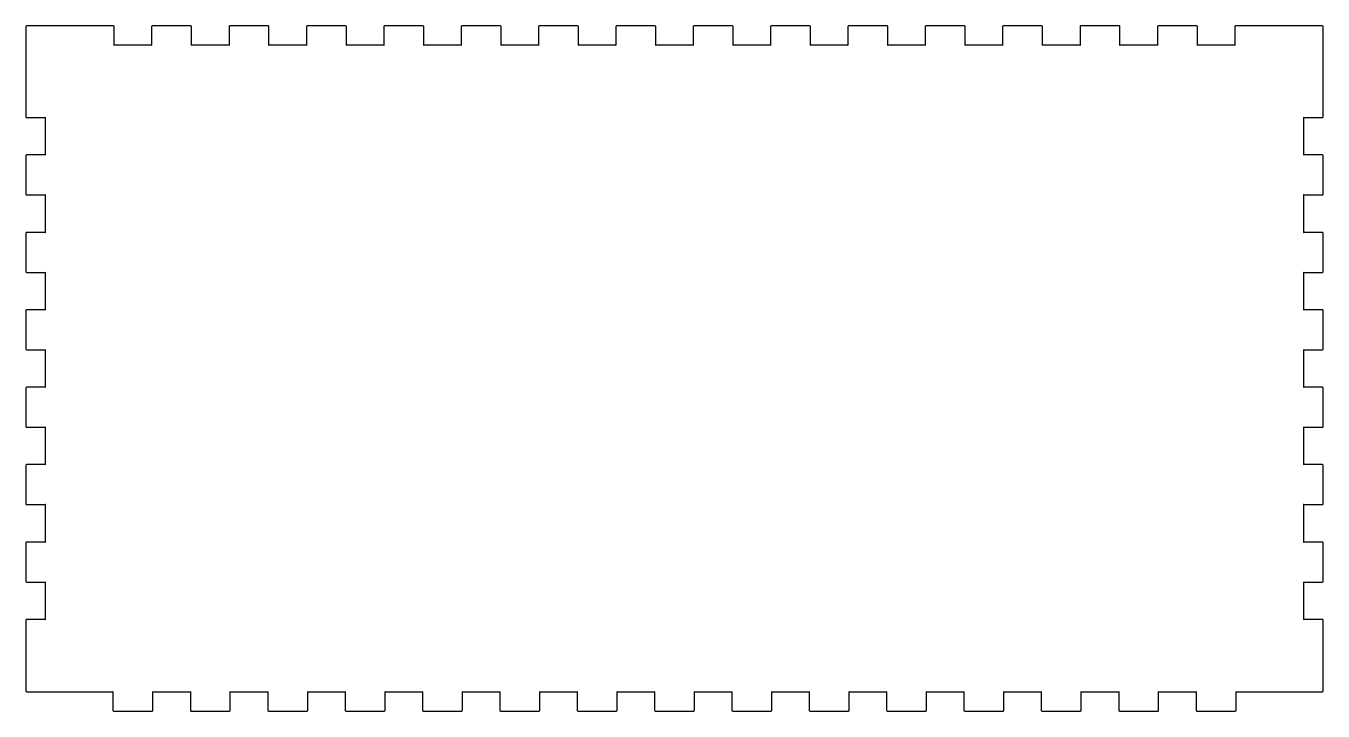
# Model space of a CAD drawing. Header units: millimetres. Extents: x 10 to 420, y 22 to 379.
# Drawn here: x 10 to 211.2, y 21.7 to 127.9 of the extents above; entities that cross this region are included whole.
import ezdxf

# ---------------------------------------------------------------- set-up
doc = ezdxf.new("R2010")
doc.units = ezdxf.units.MM
doc.layers.get('0').update_dxf_attribs({"linetype": 'CONTINUOUS'})

msp = doc.modelspace()

# ---------------------------------------------------------------- linework, layer by layer
at = {"color": 1}
for points in [[(10, 127.8), (10, 124.8), (10, 113.8)], [(23.6, 127.9), (13.1, 127.9), (10.1, 127.9)], [(29.5, 127.8), (29.5, 124.9), (23.7, 124.9), (23.7, 127.8)], [(35.6, 127.9), (29.6, 127.9)], [(41.5, 127.8), (41.5, 124.9), (35.7, 124.9), (35.7, 127.8)], [(47.6, 127.9), (41.6, 127.9)], [(53.5, 127.8), (53.5, 124.9), (47.7, 124.9), (47.7, 127.8)], [(59.6, 127.9), (53.6, 127.9)], [(65.5, 127.8), (65.5, 124.9), (59.7, 124.9), (59.7, 127.8)], [(71.6, 127.9), (65.6, 127.9)], [(77.5, 127.8), (77.5, 124.9), (71.7, 124.9), (71.7, 127.8)], [(83.6, 127.9), (77.6, 127.9)], [(89.5, 127.8), (89.5, 124.9), (83.7, 124.9), (83.7, 127.8)], [(95.6, 127.9), (89.6, 127.9)], [(101.5, 127.8), (101.5, 124.9), (95.7, 124.9), (95.7, 127.8)], [(107.6, 127.9), (101.6, 127.9)], [(113.5, 127.8), (113.5, 124.9), (107.7, 124.9), (107.7, 127.8)], [(119.6, 127.9), (113.6, 127.9)], [(125.5, 127.8), (125.5, 124.9), (119.7, 124.9), (119.7, 127.8)], [(131.6, 127.9), (125.6, 127.9)], [(137.5, 127.8), (137.5, 124.9), (131.7, 124.9), (131.7, 127.8)], [(143.6, 127.9), (137.6, 127.9)], [(149.5, 127.8), (149.5, 124.9), (143.7, 124.9), (143.7, 127.8)], [(155.6, 127.9), (149.6, 127.9)], [(161.5, 127.8), (161.5, 124.9), (155.7, 124.9), (155.7, 127.8)], [(167.6, 127.9), (161.6, 127.9)], [(173.5, 127.8), (173.5, 124.9), (167.7, 124.9), (167.7, 127.8)], [(179.6, 127.9), (173.6, 127.9)], [(185.5, 127.8), (185.5, 124.9), (179.7, 124.9), (179.7, 127.8)], [(191.6, 127.9), (185.6, 127.9)], [(197.5, 127.8), (197.5, 124.9), (191.7, 124.9), (191.7, 127.8)], [(211.1, 127.9), (208.1, 127.9), (197.6, 127.9)], [(211.2, 113.8), (211.2, 124.8), (211.2, 127.8)], [(10.1, 113.7), (13, 113.7), (13, 107.9), (10.1, 107.9)], [(211.1, 107.9), (208.2, 107.9), (208.2, 113.7), (211.1, 113.7)], [(10, 107.8), (10, 101.8)], [(211.2, 101.8), (211.2, 107.8)], [(10.1, 101.7), (13, 101.7), (13, 95.9), (10.1, 95.9)], [(211.1, 95.9), (208.2, 95.9), (208.2, 101.7), (211.1, 101.7)], [(10, 95.8), (10, 89.8)], [(211.2, 89.8), (211.2, 95.8)], [(10.1, 89.7), (13, 89.7), (13, 83.9), (10.1, 83.9)], [(211.1, 83.9), (208.2, 83.9), (208.2, 89.7), (211.1, 89.7)], [(10, 83.8), (10, 77.8)], [(211.2, 77.8), (211.2, 83.8)], [(10.1, 77.7), (13, 77.7), (13, 71.9), (10.1, 71.9)], [(211.1, 71.9), (208.2, 71.9), (208.2, 77.7), (211.1, 77.7)], [(10, 71.8), (10, 65.8)], [(211.2, 65.8), (211.2, 71.8)], [(10.1, 65.7), (13, 65.7), (13, 59.9), (10.1, 59.9)], [(211.1, 59.9), (208.2, 59.9), (208.2, 65.7), (211.1, 65.7)], [(10, 59.8), (10, 53.8)], [(211.2, 53.8), (211.2, 59.8)], [(10.1, 53.7), (13, 53.7), (13, 47.9), (10.1, 47.9)], [(211.1, 47.9), (208.2, 47.9), (208.2, 53.7), (211.1, 53.7)], [(10, 47.8), (10, 41.8)], [(211.2, 41.8), (211.2, 47.8)], [(10.1, 41.7), (13, 41.7), (13, 35.9), (10.1, 35.9)], [(211.1, 35.9), (208.2, 35.9), (208.2, 41.7), (211.1, 41.7)], [(10, 35.8), (10, 24.8)], [(211.2, 24.8), (211.2, 35.8)], [(10.1, 24.7), (13.1, 24.7), (13.1, 24.7)], [(13.1, 24.7), (23.5, 24.7), (23.5, 21.8)], [(29.7, 21.8), (29.7, 24.7), (35.5, 24.7), (35.5, 21.8)], [(41.7, 21.8), (41.7, 24.7), (47.5, 24.7), (47.5, 21.8)], [(53.7, 21.8), (53.7, 24.7), (59.5, 24.7), (59.5, 21.8)], [(65.7, 21.8), (65.7, 24.7), (71.5, 24.7), (71.5, 21.8)], [(77.7, 21.8), (77.7, 24.7), (83.5, 24.7), (83.5, 21.8)], [(89.7, 21.8), (89.7, 24.7), (95.5, 24.7), (95.5, 21.8)], [(101.7, 21.8), (101.7, 24.7), (107.5, 24.7), (107.5, 21.8)], [(113.7, 21.8), (113.7, 24.7), (119.5, 24.7), (119.5, 21.8)], [(125.7, 21.8), (125.7, 24.7), (131.5, 24.7), (131.5, 21.8)], [(137.7, 21.8), (137.7, 24.7), (143.5, 24.7), (143.5, 21.8)], [(149.7, 21.8), (149.7, 24.7), (155.5, 24.7), (155.5, 21.8)], [(161.7, 21.8), (161.7, 24.7), (167.5, 24.7), (167.5, 21.8)], [(173.7, 21.8), (173.7, 24.7), (179.5, 24.7), (179.5, 21.8)], [(185.7, 21.8), (185.7, 24.7), (191.5, 24.7), (191.5, 21.8)], [(197.7, 21.8), (197.7, 24.7), (208.1, 24.7), (211.1, 24.7)], [(23.6, 21.7), (29.6, 21.7)], [(35.6, 21.7), (41.6, 21.7)], [(47.6, 21.7), (53.6, 21.7)], [(59.6, 21.7), (65.6, 21.7)], [(71.6, 21.7), (77.6, 21.7)], [(83.6, 21.7), (89.6, 21.7)], [(95.6, 21.7), (101.6, 21.7)], [(107.6, 21.7), (113.6, 21.7)], [(119.6, 21.7), (125.6, 21.7)], [(131.6, 21.7), (137.6, 21.7)], [(143.6, 21.7), (149.6, 21.7)], [(155.6, 21.7), (161.6, 21.7)], [(167.6, 21.7), (173.6, 21.7)], [(179.6, 21.7), (185.6, 21.7)], [(191.6, 21.7), (197.6, 21.7)]]:
    msp.add_lwpolyline(points, dxfattribs=at)
for points in [[(10.1, 127.9), (10.045, 127.9), (10, 127.855), (10, 127.8)], [(23.7, 127.8), (23.7, 127.855), (23.655, 127.9), (23.6, 127.9)], [(29.6, 127.9), (29.545, 127.9), (29.5, 127.855), (29.5, 127.8)], [(35.7, 127.8), (35.7, 127.855), (35.655, 127.9), (35.6, 127.9)], [(41.6, 127.9), (41.545, 127.9), (41.5, 127.855), (41.5, 127.8)], [(47.7, 127.8), (47.7, 127.855), (47.655, 127.9), (47.6, 127.9)], [(53.6, 127.9), (53.545, 127.9), (53.5, 127.855), (53.5, 127.8)], [(59.7, 127.8), (59.7, 127.855), (59.655, 127.9), (59.6, 127.9)], [(65.6, 127.9), (65.545, 127.9), (65.5, 127.855), (65.5, 127.8)], [(71.7, 127.8), (71.7, 127.855), (71.655, 127.9), (71.6, 127.9)], [(77.6, 127.9), (77.545, 127.9), (77.5, 127.855), (77.5, 127.8)], [(83.7, 127.8), (83.7, 127.855), (83.655, 127.9), (83.6, 127.9)], [(89.6, 127.9), (89.545, 127.9), (89.5, 127.855), (89.5, 127.8)], [(95.7, 127.8), (95.7, 127.855), (95.655, 127.9), (95.6, 127.9)], [(101.6, 127.9), (101.545, 127.9), (101.5, 127.855), (101.5, 127.8)], [(107.7, 127.8), (107.7, 127.855), (107.655, 127.9), (107.6, 127.9)], [(113.6, 127.9), (113.545, 127.9), (113.5, 127.855), (113.5, 127.8)], [(119.7, 127.8), (119.7, 127.855), (119.655, 127.9), (119.6, 127.9)], [(125.6, 127.9), (125.545, 127.9), (125.5, 127.855), (125.5, 127.8)], [(131.7, 127.8), (131.7, 127.855), (131.655, 127.9), (131.6, 127.9)], [(137.6, 127.9), (137.545, 127.9), (137.5, 127.855), (137.5, 127.8)], [(143.7, 127.8), (143.7, 127.855), (143.655, 127.9), (143.6, 127.9)], [(149.6, 127.9), (149.545, 127.9), (149.5, 127.855), (149.5, 127.8)], [(155.7, 127.8), (155.7, 127.855), (155.655, 127.9), (155.6, 127.9)], [(161.6, 127.9), (161.545, 127.9), (161.5, 127.855), (161.5, 127.8)], [(167.7, 127.8), (167.7, 127.855), (167.655, 127.9), (167.6, 127.9)], [(173.6, 127.9), (173.545, 127.9), (173.5, 127.855), (173.5, 127.8)], [(179.7, 127.8), (179.7, 127.855), (179.655, 127.9), (179.6, 127.9)], [(185.6, 127.9), (185.545, 127.9), (185.5, 127.855), (185.5, 127.8)], [(191.7, 127.8), (191.7, 127.855), (191.655, 127.9), (191.6, 127.9)], [(197.6, 127.9), (197.545, 127.9), (197.5, 127.855), (197.5, 127.8)], [(211.2, 127.8), (211.2, 127.855), (211.155, 127.9), (211.1, 127.9)], [(23.7, 124.9), (23.6, 124.9), (23.7, 124.8), (23.7, 124.9)], [(29.5, 124.9), (29.5, 124.8), (29.6, 124.9), (29.5, 124.9)], [(35.7, 124.9), (35.6, 124.9), (35.7, 124.8), (35.7, 124.9)], [(41.5, 124.9), (41.5, 124.8), (41.6, 124.9), (41.5, 124.9)], [(47.7, 124.9), (47.6, 124.9), (47.7, 124.8), (47.7, 124.9)], [(53.5, 124.9), (53.5, 124.8), (53.6, 124.9), (53.5, 124.9)], [(59.7, 124.9), (59.6, 124.9), (59.7, 124.8), (59.7, 124.9)], [(65.5, 124.9), (65.5, 124.8), (65.6, 124.9), (65.5, 124.9)], [(71.7, 124.9), (71.6, 124.9), (71.7, 124.8), (71.7, 124.9)], [(77.5, 124.9), (77.5, 124.8), (77.6, 124.9), (77.5, 124.9)], [(83.7, 124.9), (83.6, 124.9), (83.7, 124.8), (83.7, 124.9)], [(89.5, 124.9), (89.5, 124.8), (89.6, 124.9), (89.5, 124.9)], [(95.7, 124.9), (95.6, 124.9), (95.7, 124.8), (95.7, 124.9)], [(101.5, 124.9), (101.5, 124.8), (101.6, 124.9), (101.5, 124.9)], [(107.7, 124.9), (107.6, 124.9), (107.7, 124.8), (107.7, 124.9)], [(113.5, 124.9), (113.5, 124.8), (113.6, 124.9), (113.5, 124.9)], [(119.7, 124.9), (119.6, 124.9), (119.7, 124.8), (119.7, 124.9)], [(125.5, 124.9), (125.5, 124.8), (125.6, 124.9), (125.5, 124.9)], [(131.7, 124.9), (131.6, 124.9), (131.7, 124.8), (131.7, 124.9)], [(137.5, 124.9), (137.5, 124.8), (137.6, 124.9), (137.5, 124.9)], [(143.7, 124.9), (143.6, 124.9), (143.7, 124.8), (143.7, 124.9)], [(149.5, 124.9), (149.5, 124.8), (149.6, 124.9), (149.5, 124.9)], [(155.7, 124.9), (155.6, 124.9), (155.7, 124.8), (155.7, 124.9)], [(161.5, 124.9), (161.5, 124.8), (161.6, 124.9), (161.5, 124.9)], [(167.7, 124.9), (167.6, 124.9), (167.7, 124.8), (167.7, 124.9)], [(173.5, 124.9), (173.5, 124.8), (173.6, 124.9), (173.5, 124.9)], [(179.7, 124.9), (179.6, 124.9), (179.7, 124.8), (179.7, 124.9)], [(185.5, 124.9), (185.5, 124.8), (185.6, 124.9), (185.5, 124.9)], [(191.7, 124.9), (191.6, 124.9), (191.7, 124.8), (191.7, 124.9)], [(197.5, 124.9), (197.5, 124.8), (197.6, 124.9), (197.5, 124.9)], [(10, 113.8), (10, 113.745), (10.045, 113.7), (10.1, 113.7)], [(13, 113.7), (13.1, 113.7), (13, 113.8), (13, 113.7)], [(208.2, 113.7), (208.2, 113.8), (208.1, 113.7), (208.2, 113.7)], [(211.1, 113.7), (211.155, 113.7), (211.2, 113.745), (211.2, 113.8)], [(10.1, 107.9), (10.045, 107.9), (10, 107.855), (10, 107.8)], [(13, 107.9), (13, 107.8), (13.1, 107.9), (13, 107.9)], [(208.2, 107.9), (208.1, 107.9), (208.2, 107.8), (208.2, 107.9)], [(211.2, 107.8), (211.2, 107.855), (211.155, 107.9), (211.1, 107.9)], [(10, 101.8), (10, 101.745), (10.045, 101.7), (10.1, 101.7)], [(13, 101.7), (13.1, 101.7), (13, 101.8), (13, 101.7)], [(208.2, 101.7), (208.2, 101.8), (208.1, 101.7), (208.2, 101.7)], [(211.1, 101.7), (211.155, 101.7), (211.2, 101.745), (211.2, 101.8)], [(10.1, 95.9), (10.045, 95.9), (10, 95.855), (10, 95.8)], [(13, 95.9), (13, 95.8), (13.1, 95.9), (13, 95.9)], [(208.2, 95.9), (208.1, 95.9), (208.2, 95.8), (208.2, 95.9)], [(211.2, 95.8), (211.2, 95.855), (211.155, 95.9), (211.1, 95.9)], [(10, 89.8), (10, 89.745), (10.045, 89.7), (10.1, 89.7)], [(13, 89.7), (13.1, 89.7), (13, 89.8), (13, 89.7)], [(208.2, 89.7), (208.2, 89.8), (208.1, 89.7), (208.2, 89.7)], [(211.1, 89.7), (211.155, 89.7), (211.2, 89.745), (211.2, 89.8)], [(10.1, 83.9), (10.045, 83.9), (10, 83.855), (10, 83.8)], [(13, 83.9), (13, 83.8), (13.1, 83.9), (13, 83.9)], [(208.2, 83.9), (208.1, 83.9), (208.2, 83.8), (208.2, 83.9)], [(211.2, 83.8), (211.2, 83.855), (211.155, 83.9), (211.1, 83.9)], [(10, 77.8), (10, 77.745), (10.045, 77.7), (10.1, 77.7)], [(13, 77.7), (13.1, 77.7), (13, 77.8), (13, 77.7)], [(208.2, 77.7), (208.2, 77.8), (208.1, 77.7), (208.2, 77.7)], [(211.1, 77.7), (211.155, 77.7), (211.2, 77.745), (211.2, 77.8)], [(10.1, 71.9), (10.045, 71.9), (10, 71.855), (10, 71.8)], [(13, 71.9), (13, 71.8), (13.1, 71.9), (13, 71.9)], [(208.2, 71.9), (208.1, 71.9), (208.2, 71.8), (208.2, 71.9)], [(211.2, 71.8), (211.2, 71.855), (211.155, 71.9), (211.1, 71.9)], [(10, 65.8), (10, 65.745), (10.045, 65.7), (10.1, 65.7)], [(13, 65.7), (13.1, 65.7), (13, 65.8), (13, 65.7)], [(208.2, 65.7), (208.2, 65.8), (208.1, 65.7), (208.2, 65.7)], [(211.1, 65.7), (211.155, 65.7), (211.2, 65.745), (211.2, 65.8)], [(10.1, 59.9), (10.045, 59.9), (10, 59.855), (10, 59.8)], [(13, 59.9), (13, 59.8), (13.1, 59.9), (13, 59.9)], [(208.2, 59.9), (208.1, 59.9), (208.2, 59.8), (208.2, 59.9)], [(211.2, 59.8), (211.2, 59.855), (211.155, 59.9), (211.1, 59.9)], [(10, 53.8), (10, 53.745), (10.045, 53.7), (10.1, 53.7)], [(13, 53.7), (13.1, 53.7), (13, 53.8), (13, 53.7)], [(208.2, 53.7), (208.2, 53.8), (208.1, 53.7), (208.2, 53.7)], [(211.1, 53.7), (211.155, 53.7), (211.2, 53.745), (211.2, 53.8)], [(10.1, 47.9), (10.045, 47.9), (10, 47.855), (10, 47.8)], [(13, 47.9), (13, 47.8), (13.1, 47.9), (13, 47.9)], [(208.2, 47.9), (208.1, 47.9), (208.2, 47.8), (208.2, 47.9)], [(211.2, 47.8), (211.2, 47.855), (211.155, 47.9), (211.1, 47.9)], [(10, 41.8), (10, 41.745), (10.045, 41.7), (10.1, 41.7)], [(13, 41.7), (13.1, 41.7), (13, 41.8), (13, 41.7)], [(208.2, 41.7), (208.2, 41.8), (208.1, 41.7), (208.2, 41.7)], [(211.1, 41.7), (211.155, 41.7), (211.2, 41.745), (211.2, 41.8)], [(10.1, 35.9), (10.045, 35.9), (10, 35.855), (10, 35.8)], [(13, 35.9), (13, 35.8), (13.1, 35.9), (13, 35.9)], [(208.2, 35.9), (208.1, 35.9), (208.2, 35.8), (208.2, 35.9)], [(211.2, 35.8), (211.2, 35.855), (211.155, 35.9), (211.1, 35.9)], [(10, 24.8), (10, 24.745), (10.045, 24.7), (10.1, 24.7)], [(23.5, 24.7), (23.6, 24.7), (23.5, 24.8), (23.5, 24.7)], [(29.7, 24.7), (29.7, 24.8), (29.6, 24.7), (29.7, 24.7)], [(35.5, 24.7), (35.6, 24.7), (35.5, 24.8), (35.5, 24.7)], [(41.7, 24.7), (41.7, 24.8), (41.6, 24.7), (41.7, 24.7)], [(47.5, 24.7), (47.6, 24.7), (47.5, 24.8), (47.5, 24.7)], [(53.7, 24.7), (53.7, 24.8), (53.6, 24.7), (53.7, 24.7)], [(59.5, 24.7), (59.6, 24.7), (59.5, 24.8), (59.5, 24.7)], [(65.7, 24.7), (65.7, 24.8), (65.6, 24.7), (65.7, 24.7)], [(71.5, 24.7), (71.6, 24.7), (71.5, 24.8), (71.5, 24.7)], [(77.7, 24.7), (77.7, 24.8), (77.6, 24.7), (77.7, 24.7)], [(83.5, 24.7), (83.6, 24.7), (83.5, 24.8), (83.5, 24.7)], [(89.7, 24.7), (89.7, 24.8), (89.6, 24.7), (89.7, 24.7)], [(95.5, 24.7), (95.6, 24.7), (95.5, 24.8), (95.5, 24.7)], [(101.7, 24.7), (101.7, 24.8), (101.6, 24.7), (101.7, 24.7)], [(107.5, 24.7), (107.6, 24.7), (107.5, 24.8), (107.5, 24.7)], [(113.7, 24.7), (113.7, 24.8), (113.6, 24.7), (113.7, 24.7)], [(119.5, 24.7), (119.6, 24.7), (119.5, 24.8), (119.5, 24.7)], [(125.7, 24.7), (125.7, 24.8), (125.6, 24.7), (125.7, 24.7)], [(131.5, 24.7), (131.6, 24.7), (131.5, 24.8), (131.5, 24.7)], [(137.7, 24.7), (137.7, 24.8), (137.6, 24.7), (137.7, 24.7)], [(143.5, 24.7), (143.6, 24.7), (143.5, 24.8), (143.5, 24.7)], [(149.7, 24.7), (149.7, 24.8), (149.6, 24.7), (149.7, 24.7)], [(155.5, 24.7), (155.6, 24.7), (155.5, 24.8), (155.5, 24.7)], [(161.7, 24.7), (161.7, 24.8), (161.6, 24.7), (161.7, 24.7)], [(167.5, 24.7), (167.6, 24.7), (167.5, 24.8), (167.5, 24.7)], [(173.7, 24.7), (173.7, 24.8), (173.6, 24.7), (173.7, 24.7)], [(179.5, 24.7), (179.6, 24.7), (179.5, 24.8), (179.5, 24.7)], [(185.7, 24.7), (185.7, 24.8), (185.6, 24.7), (185.7, 24.7)], [(191.5, 24.7), (191.6, 24.7), (191.5, 24.8), (191.5, 24.7)], [(197.7, 24.7), (197.7, 24.8), (197.6, 24.7), (197.7, 24.7)], [(211.1, 24.7), (211.155, 24.7), (211.2, 24.745), (211.2, 24.8)], [(23.5, 21.8), (23.5, 21.745), (23.545, 21.7), (23.6, 21.7)], [(29.6, 21.7), (29.655, 21.7), (29.7, 21.745), (29.7, 21.8)], [(35.5, 21.8), (35.5, 21.745), (35.545, 21.7), (35.6, 21.7)], [(41.6, 21.7), (41.655, 21.7), (41.7, 21.745), (41.7, 21.8)], [(47.5, 21.8), (47.5, 21.745), (47.545, 21.7), (47.6, 21.7)], [(53.6, 21.7), (53.655, 21.7), (53.7, 21.745), (53.7, 21.8)], [(59.5, 21.8), (59.5, 21.745), (59.545, 21.7), (59.6, 21.7)], [(65.6, 21.7), (65.655, 21.7), (65.7, 21.745), (65.7, 21.8)], [(71.5, 21.8), (71.5, 21.745), (71.545, 21.7), (71.6, 21.7)], [(77.6, 21.7), (77.655, 21.7), (77.7, 21.745), (77.7, 21.8)], [(83.5, 21.8), (83.5, 21.745), (83.545, 21.7), (83.6, 21.7)], [(89.6, 21.7), (89.655, 21.7), (89.7, 21.745), (89.7, 21.8)], [(95.5, 21.8), (95.5, 21.745), (95.545, 21.7), (95.6, 21.7)], [(101.6, 21.7), (101.655, 21.7), (101.7, 21.745), (101.7, 21.8)], [(107.5, 21.8), (107.5, 21.745), (107.545, 21.7), (107.6, 21.7)], [(113.6, 21.7), (113.655, 21.7), (113.7, 21.745), (113.7, 21.8)], [(119.5, 21.8), (119.5, 21.745), (119.545, 21.7), (119.6, 21.7)], [(125.6, 21.7), (125.655, 21.7), (125.7, 21.745), (125.7, 21.8)], [(131.5, 21.8), (131.5, 21.745), (131.545, 21.7), (131.6, 21.7)], [(137.6, 21.7), (137.655, 21.7), (137.7, 21.745), (137.7, 21.8)], [(143.5, 21.8), (143.5, 21.745), (143.545, 21.7), (143.6, 21.7)], [(149.6, 21.7), (149.655, 21.7), (149.7, 21.745), (149.7, 21.8)], [(155.5, 21.8), (155.5, 21.745), (155.545, 21.7), (155.6, 21.7)], [(161.6, 21.7), (161.655, 21.7), (161.7, 21.745), (161.7, 21.8)], [(167.5, 21.8), (167.5, 21.745), (167.545, 21.7), (167.6, 21.7)], [(173.6, 21.7), (173.655, 21.7), (173.7, 21.745), (173.7, 21.8)], [(179.5, 21.8), (179.5, 21.745), (179.545, 21.7), (179.6, 21.7)], [(185.6, 21.7), (185.655, 21.7), (185.7, 21.745), (185.7, 21.8)], [(191.5, 21.8), (191.5, 21.745), (191.545, 21.7), (191.6, 21.7)], [(197.6, 21.7), (197.655, 21.7), (197.7, 21.745), (197.7, 21.8)]]:
    msp.add_open_spline(points, degree=3, dxfattribs=at)

doc.saveas('drawing.dxf')
